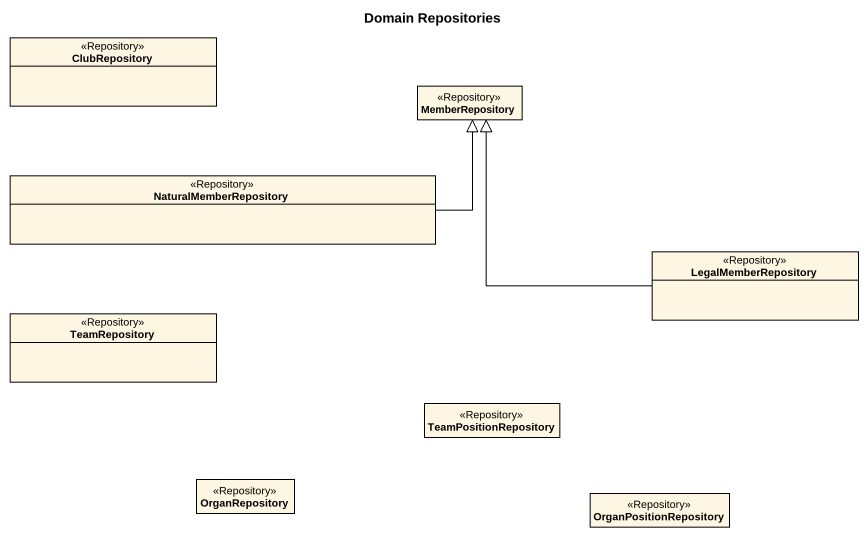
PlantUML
@startuml
title Domain Repositories
hide circle
hide empty members
class ClubRepository <<Repository>>
class MemberRepository <<Repository>>
class NaturalMemberRepository <<Repository>>
class LegalMemberRepository <<Repository>>
class TeamRepository <<Repository>>
class TeamPositionRepository <<Repository>>
class OrganRepository <<Repository>>
class OrganPositionRepository <<Repository>>
NaturalMemberRepository -right-|> MemberRepository
LegalMemberRepository -up-|> MemberRepository
@enduml
